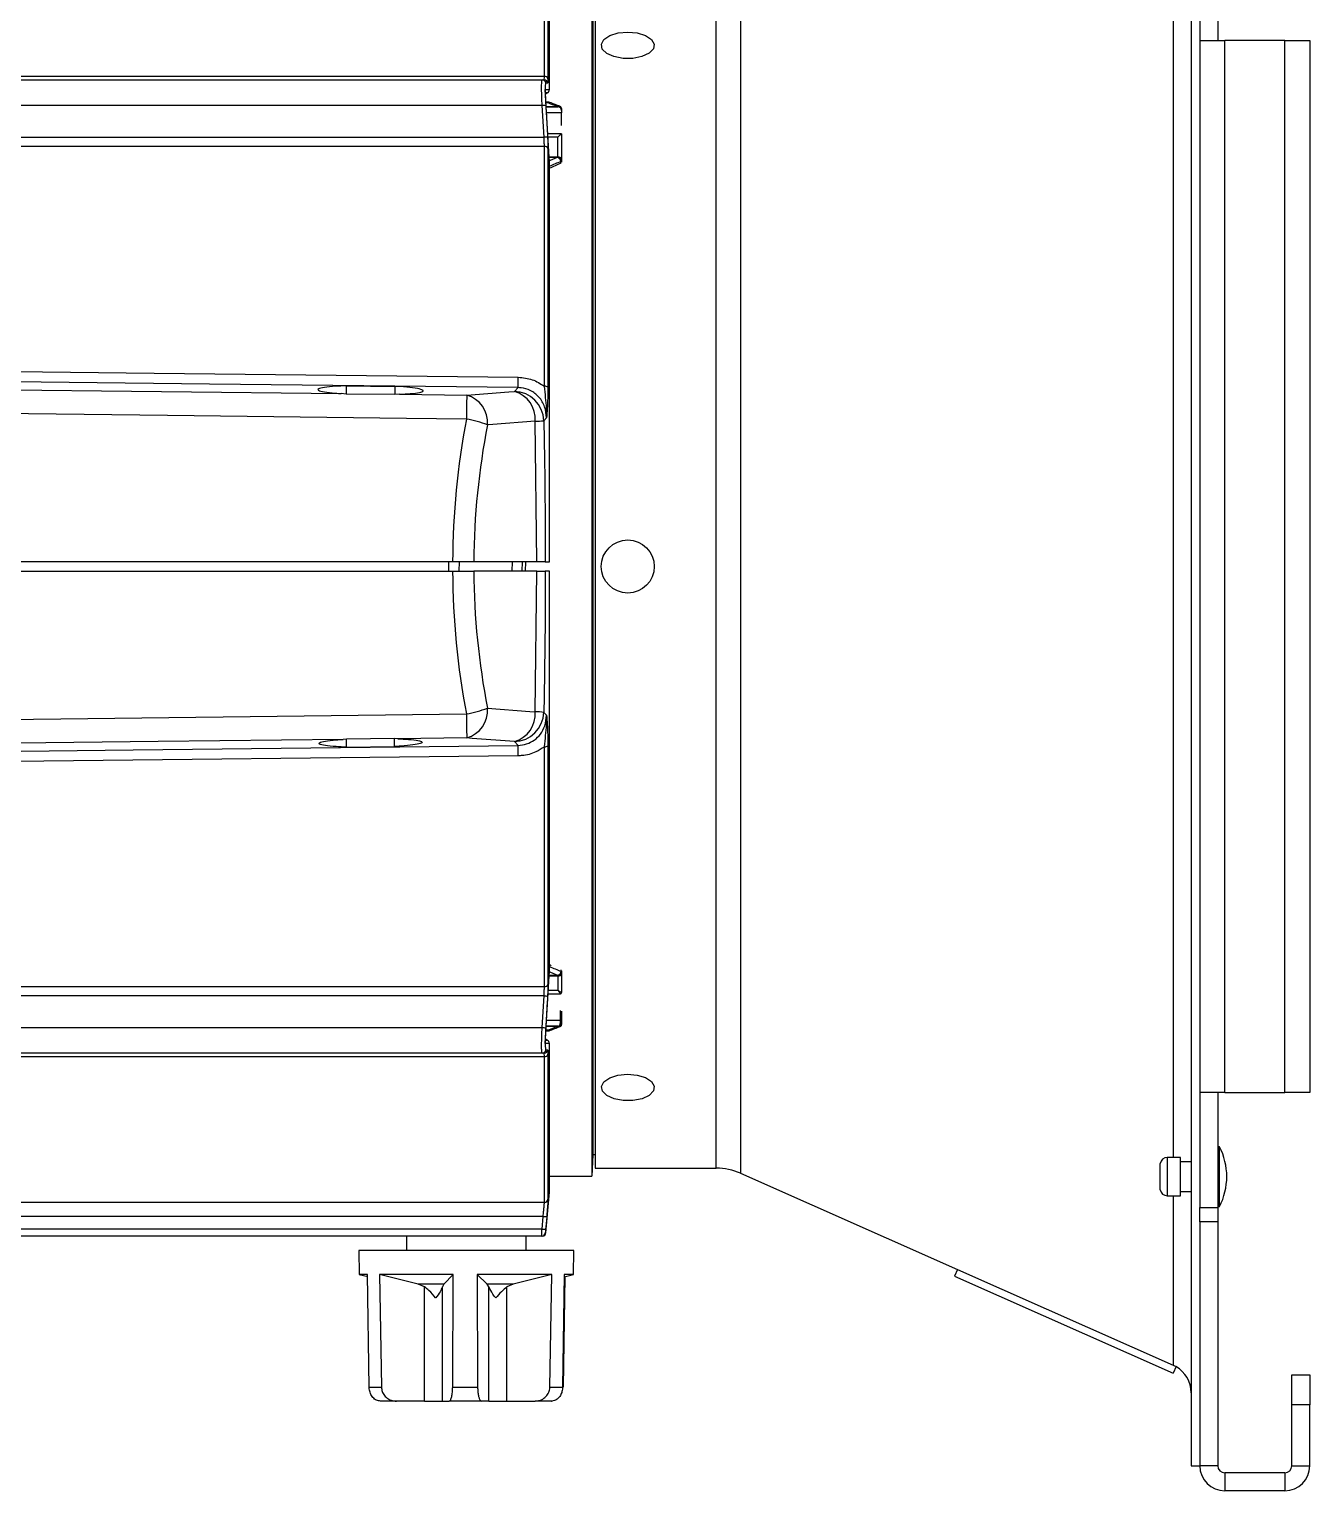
# Model space of a CAD drawing. Extents: x 16.5 to 113.1, y 4.4 to 84.5.
# Drawn here: x 31.06 to 36.41, y 32.04 to 38.15 of the extents above; entities that cross this region are included whole.
import ezdxf

# ---------------------------------------------------------------- set-up
doc = ezdxf.new("R2010")
doc.units = 0
doc.header["$MEASUREMENT"] = 0
doc.layers.add('OBJECT', color=7, linetype='CONTINUOUS')

msp = doc.modelspace()

# ---------------------------------------------------------------- linework, layer by layer
at = {"layer": 'OBJECT'}
for p, q in [((35.9146, 39.6365), (35.9146, 32.1465)), ((33.2098, 37.9565), (33.2098, 38.565)), ((35.9506, 38.5873), (35.9506, 38.1065)), ((36.0255, 38.5873), (36.0255, 38.1065)), ((33.2248, 38.5516), (33.2248, 37.9461)), ((33.2313, 37.9184), (33.2313, 38.5228)), ((33.2314, 37.9174), (33.2314, 38.5215)), ((33.4086, 38.4564), (33.4086, 33.3566)), ((34.0299, 38.444), (34.0299, 33.369)), ((33.4216, 38.4225), (33.4216, 33.3905)), ((33.9286, 33.3905), (33.9286, 38.4225)), ((33.4118, 38.3664), (33.4118, 33.4466)), ((35.8403, 33.4352), (35.8403, 38.3777)), ((35.9506, 38.1065), (36.0555, 38.1065)), ((35.9506, 38.1065), (35.9506, 33.7065)), ((36.0555, 33.7065), (36.0555, 38.1065)), ((36.3056, 38.1065), (36.0555, 38.1065)), ((36.3056, 33.7065), (36.3056, 38.1065)), ((36.3056, 38.1065), (36.4105, 38.1065)), ((36.4105, 38.1065), (36.4105, 33.7065)), ((29.2909, 37.9565), (33.2098, 37.9565)), ((29.1458, 37.9415), (33.2007, 37.9415)), ((33.2007, 37.9415), (33.2082, 37.9415)), ((33.2135, 37.9009), (33.2299, 37.9013)), ((33.23, 37.6184), (33.2135, 37.9009)), ((33.2006, 37.8344), (29.1418, 37.8344)), ((33.2083, 37.702), (33.2006, 37.8344)), ((33.2146, 37.8834), (33.2219, 37.887)), ((33.2268, 37.8485), (33.2166, 37.8485)), ((33.225, 37.8448), (33.2168, 37.8448)), ((33.2177, 37.8301), (33.2634, 37.8301)), ((33.2177, 37.8288), (33.266, 37.8288)), ((33.281, 37.8042), (33.2192, 37.8042)), ((33.2634, 37.8288), (33.2634, 37.8301)), ((33.2634, 37.8301), (33.2658, 37.8299)), ((33.281, 37.8223), (33.281, 37.8224)), ((33.281, 37.8217), (33.281, 37.8223)), ((33.281, 37.8217), (33.281, 37.8138)), ((33.281, 37.8138), (33.281, 37.8042)), ((33.281, 37.7504), (33.281, 37.8042)), ((33.281, 37.7164), (33.2243, 37.7164)), ((33.281, 37.7164), (33.281, 37.6119)), ((29.2909, 37.702), (33.2083, 37.702)), ((33.2098, 37.6628), (29.2909, 37.6628)), ((33.2098, 36.6602), (33.2098, 37.6628)), ((33.2248, 37.6539), (33.2248, 36.6564)), ((33.266, 37.7014), (33.2252, 37.7014)), ((33.266, 37.6195), (33.266, 37.7014)), ((33.2299, 37.6195), (33.2634, 37.6195)), ((33.2634, 37.6162), (33.2301, 37.6162)), ((33.2634, 37.6195), (33.266, 37.6195)), ((33.2634, 37.6195), (33.2634, 37.6162)), ((33.2658, 37.6164), (33.2634, 37.6162)), ((33.266, 37.6195), (33.2679, 37.6195)), ((33.2785, 37.6), (33.2785, 37.6003)), ((33.2785, 37.5937), (33.2785, 37.6)), ((33.281, 37.6119), (33.281, 37.6031)), ((33.281, 37.6036), (33.281, 37.6031)), ((33.281, 37.6031), (33.281, 37.597)), ((33.2313, 35.9265), (33.2313, 37.5739)), ((33.2314, 35.9264), (33.2314, 37.573)), ((32.3811, 36.6275), (32.3604, 36.6294)), ((32.3808, 36.6622), (32.3811, 36.6276)), ((32.3808, 36.6622), (32.5847, 36.6599)), ((32.5844, 36.6253), (32.3811, 36.6275)), ((32.5847, 36.6599), (32.5844, 36.6253)), ((32.6041, 36.6266), (32.5844, 36.6253)), ((32.6041, 36.6266), (32.8851, 36.6233)), ((33.0844, 36.6385), (33.0997, 36.6544)), ((33.1776, 35.9265), (33.1714, 36.514)), ((33.2186, 36.5279), (33.2075, 36.5163)), ((32.8261, 35.9265), (28.1422, 35.9265)), ((28.1422, 35.8865), (32.8261, 35.8865)), ((32.8107, 35.8865), (32.8107, 35.9265)), ((32.8536, 35.8865), (32.8546, 35.9265)), ((33.1776, 35.9265), (32.9144, 35.9265)), ((33.1776, 35.8865), (32.9144, 35.8865)), ((33.0758, 35.8865), (33.0768, 35.9265)), ((33.1164, 35.8865), (33.1178, 35.9265)), ((33.1309, 35.8865), (33.1324, 35.9265)), ((33.1714, 35.299), (33.1776, 35.8865)), ((33.2137, 35.9265), (33.2313, 35.9265)), ((33.2313, 35.8865), (33.2137, 35.8865)), ((33.2313, 34.2391), (33.2313, 35.8865)), ((33.2314, 34.2399), (33.2314, 35.8863)), ((33.2075, 35.2967), (33.2186, 35.285)), ((32.3821, 35.1848), (32.3678, 35.1836)), ((32.3818, 35.1511), (32.3821, 35.1848)), ((32.3818, 35.1511), (32.5837, 35.1534)), ((32.5834, 35.187), (32.3821, 35.1848)), ((32.5967, 35.1863), (32.5834, 35.187)), ((32.5837, 35.1534), (32.5834, 35.187)), ((32.8851, 35.1896), (32.5967, 35.1863)), ((33.0997, 35.1586), (33.0844, 35.1745)), ((33.2098, 34.1502), (33.2098, 35.1528)), ((33.2248, 35.1566), (33.2248, 34.1591)), ((33.2135, 33.9121), (33.23, 34.1946)), ((33.2645, 34.1938), (33.2299, 34.1938)), ((33.2301, 34.1972), (33.2645, 34.1972)), ((33.2645, 34.1972), (33.2669, 34.197)), ((33.2645, 34.1938), (33.2645, 34.1972)), ((33.2671, 34.1939), (33.2645, 34.1938)), ((33.2671, 34.1346), (33.2671, 34.1939)), ((33.269, 34.1939), (33.2671, 34.1939)), ((33.2796, 34.2134), (33.2796, 34.2193)), ((33.2796, 34.213), (33.2796, 34.2134)), ((33.2821, 34.216), (33.2821, 34.2103)), ((33.2821, 34.2103), (33.2821, 34.2098)), ((33.2821, 34.2103), (33.2821, 34.2015)), ((33.2821, 34.2015), (33.2821, 34.1246)), ((29.2909, 34.1502), (33.2098, 34.1502)), ((33.2083, 34.111), (29.2909, 34.111)), ((33.2006, 33.9786), (33.2083, 34.111)), ((33.2256, 34.1196), (33.2771, 34.1196)), ((33.2265, 34.1346), (33.2671, 34.1346)), ((33.2771, 34.0092), (33.2771, 34.0505)), ((33.2821, 34.0471), (33.2821, 34.006)), ((33.2645, 33.9833), (33.2177, 33.9833)), ((33.2671, 33.9845), (33.2178, 33.9845)), ((33.2192, 34.0092), (33.2771, 34.0092)), ((33.2645, 33.9845), (33.2645, 33.9833)), ((33.2669, 33.9835), (33.2645, 33.9833)), ((33.2771, 33.9995), (33.2771, 34.0092)), ((33.2771, 33.9995), (33.2821, 33.9995)), ((33.2821, 34.006), (33.2821, 33.9995)), ((33.2821, 33.9995), (33.2821, 33.9917)), ((33.2821, 33.9911), (33.2821, 33.9917)), ((29.1418, 33.9786), (33.2006, 33.9786)), ((33.2143, 33.9261), (33.2219, 33.9259)), ((33.2219, 33.9259), (33.2146, 33.9296)), ((33.2166, 33.9648), (33.2279, 33.9648)), ((33.2168, 33.9685), (33.2261, 33.9685)), ((33.2007, 33.8715), (29.1458, 33.8715)), ((33.2082, 33.8715), (33.2007, 33.8715)), ((33.2299, 33.9116), (33.2135, 33.9121)), ((33.2248, 33.8668), (33.2248, 33.2614)), ((33.2313, 33.2902), (33.2313, 33.8945)), ((33.2314, 33.2915), (33.2314, 33.8955)), ((33.2098, 33.8565), (29.2909, 33.8565)), ((33.2098, 33.2479), (33.2098, 33.8565)), ((36.0555, 33.7065), (35.9506, 33.7065)), ((35.9506, 33.7065), (35.9506, 33.2256)), ((36.0255, 33.7065), (36.0255, 33.2256)), ((36.0555, 33.7065), (36.3056, 33.7065)), ((36.4105, 33.7065), (36.3056, 33.7065)), ((33.4118, 33.4466), (33.4086, 33.3566)), ((33.4216, 33.4466), (33.4118, 33.4466)), ((35.8695, 33.4352), (35.8145, 33.4352)), ((35.8145, 33.4352), (35.8145, 33.2832)), ((35.8695, 33.2832), (35.8695, 33.4352)), ((36.0331, 33.4802), (36.0255, 33.4802)), ((36.0331, 33.2427), (36.0331, 33.4802)), ((33.4216, 33.3905), (33.9286, 33.3905)), ((35.7849, 33.3002), (35.7849, 33.4102)), ((35.9146, 33.4177), (35.8695, 33.4177)), ((33.2314, 33.3566), (33.4086, 33.3566)), ((34.0299, 33.369), (34.9372, 32.9666)), ((28.9909, 33.2479), (33.2098, 33.2479)), ((33.2165, 33.1201), (33.2313, 33.2902)), ((35.8145, 33.2832), (35.8145, 33.2752)), ((35.8145, 33.2752), (35.8695, 33.2752)), ((35.8403, 32.566), (35.8403, 33.2752)), ((35.8695, 33.2927), (35.9146, 33.2927)), ((35.8695, 33.2752), (35.8695, 33.2832)), ((33.2044, 33.1886), (28.9909, 33.1886)), ((33.1999, 33.1357), (33.2044, 33.1886)), ((35.9506, 33.2256), (36.0255, 33.2256)), ((35.9506, 33.1659), (35.9506, 33.2256)), ((36.0255, 33.2302), (36.0331, 33.2302)), ((36.0255, 33.2256), (36.0255, 33.1659)), ((36.0331, 33.2302), (36.0331, 33.2427)), ((33.1999, 33.1357), (28.9012, 33.1357)), ((36.0255, 33.1659), (35.9506, 33.1659)), ((35.9506, 33.1659), (35.9506, 32.1465)), ((36.0255, 33.1659), (36.0255, 32.1465)), ((33.1988, 33.1065), (28.7739, 33.1065)), ((32.6336, 33.1065), (32.6336, 33.0465)), ((33.1336, 33.0465), (33.1336, 33.1065)), ((32.4336, 33.0465), (32.4354, 32.9465)), ((33.2706, 33.0465), (32.4336, 33.0465)), ((33.3336, 33.0465), (33.2706, 33.0465)), ((33.3319, 32.9465), (33.3336, 33.0465)), ((32.4354, 32.9465), (32.4709, 32.937)), ((32.4708, 32.9465), (32.4354, 32.9465)), ((32.4771, 32.4754), (32.4708, 32.9465)), ((32.8284, 32.9465), (32.5197, 32.9465)), ((32.5197, 32.9465), (32.5282, 32.4754)), ((32.6827, 32.9056), (32.5197, 32.9465)), ((32.8284, 32.9465), (32.7894, 32.9056)), ((32.8263, 32.4754), (32.8284, 32.9465)), ((33.2412, 32.9465), (32.9284, 32.9465)), ((32.9284, 32.9465), (32.9306, 32.4754)), ((32.9712, 32.9056), (32.9284, 32.9465)), ((33.2412, 32.9465), (33.0794, 32.9056)), ((33.2328, 32.4754), (33.2412, 32.9465)), ((33.2922, 32.9465), (33.286, 32.4754)), ((33.2921, 32.9358), (33.3319, 32.9465)), ((33.3319, 32.9465), (33.2922, 32.9465)), ((34.9372, 32.9666), (34.9251, 32.9392)), ((34.9372, 32.9666), (35.8514, 32.5611)), ((32.7894, 32.9056), (32.6827, 32.9056)), ((32.7089, 32.8939), (32.6827, 32.9056)), ((32.7089, 32.4165), (32.7089, 32.8939)), ((32.7894, 32.9056), (32.7832, 32.8939)), ((32.7832, 32.4165), (32.7832, 32.8939)), ((33.0794, 32.9056), (32.9712, 32.9056)), ((32.9781, 32.8939), (32.9712, 32.9056)), ((32.9781, 32.4165), (32.9781, 32.8939)), ((33.0794, 32.9056), (33.0533, 32.8939)), ((33.0533, 32.4165), (33.0533, 32.8939)), ((33.2901, 32.4754), (33.2963, 32.937)), ((34.9251, 32.9392), (35.8392, 32.5337)), ((35.8514, 32.5611), (35.8392, 32.5337)), ((36.3356, 32.5265), (36.4105, 32.5265)), ((36.3356, 32.4015), (36.3356, 32.5265)), ((36.4105, 32.5265), (36.4105, 32.4015)), ((32.4771, 32.4754), (32.5282, 32.4754)), ((32.8263, 32.4754), (32.9306, 32.4754)), ((33.2328, 32.4754), (33.286, 32.4754)), ((32.5908, 32.4165), (32.5244, 32.4165)), ((32.7089, 32.4165), (32.5908, 32.4165)), ((32.7089, 32.4165), (32.7832, 32.4165)), ((32.7832, 32.4165), (32.8114, 32.4165)), ((32.947, 32.4165), (32.8114, 32.4165)), ((32.9781, 32.4165), (32.947, 32.4165)), ((32.9781, 32.4165), (33.0533, 32.4165)), ((33.0533, 32.4165), (33.1706, 32.4165)), ((33.2398, 32.4165), (33.1706, 32.4165)), ((33.2398, 32.4165), (33.2429, 32.4165)), ((36.3356, 32.1465), (36.3356, 32.4015)), ((36.4105, 32.4015), (36.3356, 32.4015)), ((36.4105, 32.1465), (36.4105, 32.4015)), ((35.9146, 32.1465), (35.9506, 32.1465)), ((36.0255, 32.1465), (35.9506, 32.1465)), ((36.0555, 32.1165), (36.0555, 32.0416)), ((36.3056, 32.1165), (36.0555, 32.1165)), ((36.3056, 32.1165), (36.3056, 32.0416)), ((36.3356, 32.1465), (36.4105, 32.1465)), ((36.3056, 32.0416), (36.0555, 32.0416))]:
    msp.add_line(p, q, dxfattribs=at)
at = {"layer": 'OBJECT', "flags": 128}
for points in [[(33.5795, 38.0313), (33.5387, 38.0312), (33.5006, 38.0385), (33.4703, 38.0522), (33.452, 38.0704), (33.448, 38.0907), (33.459, 38.1103), (33.4835, 38.1267), (33.5181, 38.1375), (33.5582, 38.1413), (33.5983, 38.1376), (33.6331, 38.127), (33.6578, 38.1107), (33.6691, 38.0911), (33.6655, 38.0708), (33.6475, 38.0525), (33.6174, 38.0387), (33.5795, 38.0313)], [(33.281, 37.7164), (33.2807, 37.7161), (33.2799, 37.7153), (33.2785, 37.7139), (33.2766, 37.712), (33.2743, 37.7097), (33.2717, 37.7071), (33.2689, 37.7043), (33.266, 37.7014)], [(33.266, 37.6195), (33.266, 37.619), (33.2659, 37.6186), (33.2659, 37.6182), (33.2659, 37.6178), (33.2659, 37.6174), (33.2659, 37.6171), (33.2658, 37.6167), (33.2658, 37.6164)], [(28.9909, 36.7452), (29.0983, 36.744), (29.5942, 36.7383), (31.5781, 36.7155), (33.1005, 36.698)], [(33.0997, 36.6544), (31.8088, 36.6695), (30.5178, 36.6847), (28.9902, 36.7027)], [(29.1181, 36.6672), (29.5652, 36.662), (30.8562, 36.647), (32.3604, 36.6294)], [(32.8851, 36.6233), (33.0616, 36.6368), (33.0844, 36.6385)], [(32.8837, 36.5229), (32.6337, 36.526), (31.6338, 36.5381), (28.1422, 36.5804)], [(33.1714, 36.514), (32.9948, 36.5006), (32.9721, 36.4988)], [(28.1422, 35.2326), (28.3755, 35.2354), (29.3755, 35.2475), (32.8837, 35.29)], [(32.9721, 35.3141), (33.1486, 35.3007), (33.1714, 35.299)], [(28.9902, 35.1103), (30.1989, 35.1245), (31.4899, 35.1397), (33.0997, 35.1586)], [(32.3678, 35.1836), (31.5941, 35.1746), (30.3031, 35.1596), (29.1115, 35.1457)], [(33.0844, 35.1745), (32.9079, 35.1879), (32.8851, 35.1896)], [(33.1005, 35.115), (32.9765, 35.1135), (32.4805, 35.1078), (30.4966, 35.085), (28.9909, 35.0677)], [(33.2671, 34.1939), (33.2671, 34.1943), (33.2671, 34.1947), (33.2671, 34.1951), (33.267, 34.1955), (33.267, 34.1959), (33.267, 34.1963), (33.267, 34.1967), (33.2669, 34.197)], [(33.2671, 34.1346), (33.2697, 34.1328), (33.2722, 34.1311), (33.2746, 34.1296), (33.2768, 34.1281), (33.2786, 34.1269), (33.2801, 34.1259), (33.2812, 34.1252), (33.2819, 34.1247), (33.2821, 34.1246)], [(33.2771, 34.1196), (33.277, 34.1198), (33.2765, 34.1205), (33.2758, 34.1216), (33.2748, 34.1231), (33.2735, 34.1249), (33.2721, 34.1271), (33.2705, 34.1294), (33.2689, 34.132), (33.2671, 34.1346)], [(33.2771, 34.0092), (33.2781, 34.0091), (33.279, 34.0089), (33.2799, 34.0086), (33.2807, 34.0082), (33.2813, 34.0078), (33.2817, 34.0072), (33.282, 34.0066), (33.2821, 34.006)], [(33.5803, 33.6734), (33.5395, 33.6732), (33.5013, 33.6803), (33.4708, 33.6939), (33.4522, 33.7121), (33.448, 33.7323), (33.4587, 33.752), (33.4829, 33.7684), (33.5173, 33.7794), (33.5573, 33.7834), (33.5975, 33.7798), (33.6324, 33.7693), (33.6574, 33.7532), (33.669, 33.7336), (33.6657, 33.7133), (33.648, 33.6949), (33.6181, 33.681), (33.5803, 33.6734)], [(33.2194, 33.1877), (33.2168, 33.1579), (33.2148, 33.1348)]]:
    msp.add_lwpolyline(points, dxfattribs=at)
at = {"layer": 'OBJECT'}
msp.add_circle((33.5586, 35.9065), 0.111, dxfattribs=at)
for centre, radius, start, end in [((33.2112, 37.9426), 0.014, 14.65387, 95.78954), ((33.2007, 37.9265), 0.015, 3.55545, 89.95225), ((33.2082, 37.9265), 0.015, 3.67128, 89.95768), ((33.215, 37.9003), 0.015, 297.41168, 3.81118), ((33.2186, 37.5872), 0.2478, 90.72233, 94.18073), ((33.2685, 37.8298), 0.00265, 177.14764, 200.86491), ((33.266, 37.8138), 0.015, 0, 90), ((33.2673, 37.8237), 0.00603, 80.06013, 84.92417), ((33.2658, 37.8271), 0.0044, 35.33932, 46.66107), ((33.2258, 37.4541), 0.2484, 90.59292, 94.04274), ((33.2118, 37.649), 0.0139, 20.57718, 97.92167), ((33.268, 37.6082), 0.0083, 87.85062, 91.35453), ((33.2814, 37.6062), 0.0156, 140.56878, 143.99469), ((33.2772, 37.6039), 0.0038, 289.84099, 354.83601), ((33.2775, 37.6034), 0.00355, 286.92397, 354.61688), ((29.7077, 36.7312), 3.3929, 358.70314, 359.43982), ((45.6228, 36.3924), 12.7398, 178.96138, 179.41295), ((32.8523, 36.5078), 0.1201, 355.71221, 74.14955), ((33.0516, 36.523), 0.1201, 355.71295, 74.14882), ((33.0819, 36.5129), 0.1256, 1.5417, 88.87073), ((33.2129, 36.641), 0.0194, 52.30498, 99.04846), ((32.7927, 36.0153), 0.5157, 69.64123, 79.8336), ((35.9844, 35.9065), 3.07, 168.87528, 179.62673), ((33.1643, 36.9096), 0.3957, 271.01904, 276.2638), ((35.9844, 35.9065), 3.07, 180.37327, 191.12472), ((32.7926, 35.7977), 0.5157, 280.1667, 290.35847), ((45.622, 35.4205), 12.7389, 180.58703, 181.03864), ((32.8523, 35.3052), 0.1201, 285.85046, 4.28778), ((33.0516, 35.29), 0.1201, 285.85089, 4.28735), ((33.0819, 35.3001), 0.1256, 271.12921, 358.45836), ((33.1643, 34.903), 0.396, 83.73825, 88.9789), ((29.7073, 35.0818), 3.3933, 0.5602, 1.29681), ((33.2129, 35.172), 0.0194, 260.94793, 307.69652), ((33.2691, 34.2059), 0.00911, 268.8043, 271.99146), ((33.2827, 34.2072), 0.0157, 215.9818, 219.37552), ((33.2786, 34.21), 0.00355, 5.39216, 73.06698), ((33.2783, 34.2095), 0.0038, 5.15092, 70.16705), ((33.2258, 34.3603), 0.2499, 265.96762, 269.39672), ((33.2118, 34.164), 0.0139, 262.07833, 339.42282), ((33.2771, 34.1246), 0.005, 270, 0), ((33.2696, 33.9836), 0.00265, 159.13509, 182.85236), ((33.2671, 33.9995), 0.015, 270, 0), ((33.2684, 33.99), 0.00629, 275.18688, 279.84601), ((33.2669, 33.9863), 0.00444, 313.4218, 324.63626), ((33.2187, 34.2264), 0.2485, 265.82498, 269.27421), ((33.215, 33.9126), 0.015, 356.18924, 62.58891), ((33.2007, 33.8865), 0.015, 270.04987, 356.44363), ((33.2082, 33.8865), 0.015, 270.04503, 356.32661), ((33.2112, 33.8704), 0.014, 264.21165, 345.34645), ((35.8145, 33.4052), 0.03, 90, 170.40593), ((35.7918, 33.3552), 0.2717, 332.61209, 27.38791), ((33.9286, 33.1405), 0.25, 66.08033, 90), ((33.2099, 33.2628), 0.0149, 269.56681, 354.44762), ((33.2164, 33.2915), 0.015, 355, 0), ((35.8145, 33.3052), 0.03, 189.59407, 270), ((33.2208, 33.336), 0.1483, 263.66735, 269.45311), ((33.2162, 33.2832), 0.1484, 263.66788, 269.44809), ((33.1988, 33.1215), 0.015, 270.00477, 355.05441), ((33.2015, 33.1215), 0.015, 270, 354.25644), ((35.7896, 32.4518), 0.125, 0, 60.5269), ((36.0555, 32.1465), 0.1049, 180, 270), ((36.0555, 32.1465), 0.03, 180, 270), ((36.3056, 32.1465), 0.1049, 270, 0), ((36.3056, 32.1465), 0.03, 270, 0)]:
    msp.add_arc(centre, radius, start, end, dxfattribs=at)
for centre, major_axis, ratio, start_param, end_param in [((33.5238, 35.9055), (4.3755, -2.0916), 0.34326, 1.792197, 1.800866), ((33.5238, 35.9055), (4.3755, 2.0916), 0.34326, 1.466924, 1.475594), ((33.5313, 35.8963), (4.3768, 2.0768), 0.341999, 1.466968, 1.477879), ((33.5538, 35.9055), (4.3597, 2.0687), 0.341999, 1.472292, 1.483253), ((35.896, 35.9065), (0, 3.195), 0.960876, 1.376633, 1.564537), ((35.896, 35.9065), (0, 3.195), 0.960876, 1.577056, 1.764959), ((33.5549, 35.9079), (4.3597, -2.0687), 0.341999, 4.799932, 4.801488), ((33.5324, 35.9171), (4.3768, -2.0768), 0.341999, 4.805306, 4.816218), ((33.5249, 35.9079), (4.3755, -2.0916), 0.34326, 4.807591, 4.816261), ((33.5249, 35.9079), (4.3755, 2.0916), 0.34326, 4.482319, 4.490989), ((33.2671, 33.9995), (0, 0.015), 0.666667, 3.141593, 4.712389)]:
    msp.add_ellipse(centre, major_axis=major_axis, ratio=ratio, start_param=start_param, end_param=end_param, dxfattribs=at)
for points, knots in [([(33.2082, 37.9415), (33.2086, 37.9421), (33.2096, 37.9434), (33.2097, 37.952), (33.2098, 37.9565)], [0, 0, 0, 0, 0.473398, 1, 1, 1, 1]), ([(33.2006, 37.8344), (33.2, 37.8466), (33.1989, 37.871), (33.1982, 37.9033), (33.1984, 37.9275), (33.1994, 37.9398), (33.2003, 37.941), (33.2007, 37.9415)], [0, 0, 0, 0, 0.216844, 0.433701, 0.650256, 0.866699, 1, 1, 1, 1]), ([(33.2156, 37.9274), (33.2151, 37.9264), (33.2139, 37.9243), (33.2132, 37.9081), (33.2133, 37.8844), (33.2142, 37.8584), (33.2152, 37.8415), (33.2155, 37.835)], [0, 0, 0, 0, 0.216835, 0.433686, 0.650167, 0.866491, 1, 1, 1, 1]), ([(33.2231, 37.9275), (33.2225, 37.9275), (33.2201, 37.9274), (33.2176, 37.9274), (33.2156, 37.9274)], [0, 0, 0, 0, 0.2377669, 1, 1, 1, 1]), ([(33.2248, 37.9461), (33.2247, 37.941), (33.2246, 37.9302), (33.2236, 37.9284), (33.2231, 37.9275)], [0, 0, 0, 0, 0.473443, 1, 1, 1, 1]), ([(33.2231, 37.8879), (33.2238, 37.8883), (33.2256, 37.8893), (33.2276, 37.8919), (33.2292, 37.8946), (33.23, 37.8972), (33.2307, 37.9003), (33.2313, 37.9063), (33.2314, 37.9155), (33.2314, 37.9222)], [0, 0, 0, 0, 0.038377, 0.104776, 0.165151, 0.225298, 0.307657, 0.496494, 1, 1, 1, 1]), ([(33.2299, 37.9013), (33.2303, 37.9023), (33.2311, 37.9041), (33.2313, 37.9126), (33.2313, 37.9178), (33.2313, 37.9184)], [0, 0, 0, 0, 0.489871, 0.942612, 1, 1, 1, 1]), ([(33.2219, 37.887), (33.2198, 37.887), (33.2174, 37.8869), (33.2148, 37.8868), (33.2143, 37.8868)], [0, 0, 0, 0, 0.845701, 1, 1, 1, 1]), ([(33.2155, 37.835), (33.2161, 37.825), (33.2187, 37.7809), (33.2212, 37.7367), (33.2232, 37.7026)], [0, 0, 0, 0, 0.2260625, 1, 1, 1, 1]), ([(33.225, 37.8448), (33.225, 37.8449), (33.2252, 37.8454), (33.2256, 37.8469), (33.2262, 37.8484), (33.2266, 37.8484), (33.2268, 37.8484)], [0, 0, 0, 0, 0.019728, 0.23434, 0.704637, 1, 1, 1, 1]), ([(33.2287, 37.8481), (33.2283, 37.8481), (33.2275, 37.8483), (33.2262, 37.8468), (33.2253, 37.8454), (33.225, 37.8449), (33.225, 37.8448)], [0, 0, 0, 0, 0.360871, 0.787439, 0.982069, 1, 1, 1, 1]), ([(33.2287, 37.8482), (33.2281, 37.8484), (33.2274, 37.8487), (33.2267, 37.8485), (33.2267, 37.8485)], [0, 0, 0, 0, 0.96899, 1, 1, 1, 1]), ([(33.2749, 37.8305), (33.2714, 37.8319), (33.256, 37.8378), (33.2406, 37.8436), (33.2287, 37.8482)], [0, 0, 0, 0, 0.226709, 1, 1, 1, 1]), ([(33.2688, 37.8303), (33.2704, 37.8307), (33.2727, 37.8313), (33.2743, 37.8305), (33.2748, 37.8303)], [0, 0, 0, 0, 0.674301, 1, 1, 1, 1]), ([(33.2658, 37.8299), (33.2665, 37.8298), (33.2671, 37.8298), (33.2678, 37.8297), (33.2678, 37.8297)], [0, 0, 0, 0, 0.9730425, 1, 1, 1, 1]), ([(33.2678, 37.8297), (33.2679, 37.8297), (33.268, 37.83), (33.2685, 37.8302), (33.2688, 37.8303), (33.2688, 37.8303)], [0, 0, 0, 0, 0.264449, 0.86602, 1, 1, 1, 1]), ([(33.2679, 37.8287), (33.2679, 37.8287), (33.2678, 37.8287), (33.2678, 37.8289), (33.2678, 37.8294), (33.2678, 37.8297)], [0, 0, 0, 0, 0.125209, 0.466791, 1, 1, 1, 1]), ([(33.2683, 37.8296), (33.2682, 37.8293), (33.2681, 37.8289), (33.268, 37.8287), (33.2679, 37.8287), (33.2679, 37.8287)], [0, 0, 0, 0, 0.531787, 0.875867, 1, 1, 1, 1]), ([(33.2694, 37.8297), (33.2693, 37.8297), (33.2691, 37.8297), (33.2688, 37.8297), (33.2686, 37.8297), (33.2685, 37.8297), (33.2684, 37.8296), (33.2683, 37.8296), (33.2683, 37.8296), (33.2683, 37.8296), (33.2683, 37.8296)], [0, 0, 0, 0, 0.330499, 0.552272, 0.701531, 0.802751, 0.903766, 0.945198, 0.979438, 1, 1, 1, 1]), ([(33.281, 37.8223), (33.2807, 37.8234), (33.2803, 37.8257), (33.2777, 37.8281), (33.2741, 37.8297), (33.271, 37.8297), (33.2694, 37.8297)], [0, 0, 0, 0, 0.242429, 0.484569, 0.73451, 1, 1, 1, 1]), ([(33.2809, 37.8224), (33.2809, 37.8226), (33.2811, 37.824), (33.2798, 37.8266), (33.2777, 37.8293), (33.2756, 37.8301), (33.2748, 37.8304)], [0, 0, 0, 0, 0.046913, 0.394406, 0.752514, 1, 1, 1, 1]), ([(33.2098, 37.6628), (33.2098, 37.6685), (33.2096, 37.6803), (33.2087, 37.6946), (33.2083, 37.702)], [0, 0, 0, 0, 0.486978, 1, 1, 1, 1]), ([(33.2232, 37.7026), (33.2236, 37.6939), (33.2246, 37.676), (33.2247, 37.6614), (33.2248, 37.6539)], [0, 0, 0, 0, 0.488652, 1, 1, 1, 1]), ([(33.2313, 37.5739), (33.2313, 37.5805), (33.2312, 37.5938), (33.2304, 37.6101), (33.23, 37.6184)], [0, 0, 0, 0, 0.491582, 1, 1, 1, 1]), ([(33.2678, 37.6165), (33.2678, 37.6165), (33.2671, 37.6164), (33.2665, 37.6164), (33.2658, 37.6164)], [0, 0, 0, 0, 0.026949, 1, 1, 1, 1]), ([(33.2678, 37.6165), (33.2678, 37.617), (33.2678, 37.6178), (33.2678, 37.6189), (33.2679, 37.6193), (33.2679, 37.6195)], [0, 0, 0, 0, 0.533182, 0.874609, 1, 1, 1, 1]), ([(33.2688, 37.6154), (33.2686, 37.6155), (33.2683, 37.6158), (33.2679, 37.6162), (33.2678, 37.6164), (33.2678, 37.6165)], [0, 0, 0, 0, 0.506964, 0.82555, 1, 1, 1, 1]), ([(33.2679, 37.6195), (33.2688, 37.6194), (33.2711, 37.6192), (33.2747, 37.6182), (33.2781, 37.6166), (33.2804, 37.6145), (33.281, 37.6128), (33.281, 37.6119), (33.281, 37.6119)], [0, 0, 0, 0, 0.116665, 0.314984, 0.524433, 0.755203, 0.990675, 1, 1, 1, 1]), ([(33.2679, 37.6195), (33.2679, 37.6193), (33.268, 37.6189), (33.2681, 37.6178), (33.2682, 37.617), (33.2683, 37.6165)], [0, 0, 0, 0, 0.124224, 0.468262, 1, 1, 1, 1]), ([(33.2683, 37.6165), (33.2683, 37.6165), (33.2683, 37.6165), (33.2684, 37.6164), (33.2686, 37.6163), (33.269, 37.6162), (33.2693, 37.6161), (33.2694, 37.6161)], [0, 0, 0, 0, 0.032582, 0.075087, 0.183429, 0.638298, 1, 1, 1, 1]), ([(33.2785, 37.6003), (33.2783, 37.6015), (33.2779, 37.6039), (33.2758, 37.6079), (33.2727, 37.612), (33.2702, 37.6142), (33.2688, 37.6154)], [0, 0, 0, 0, 0.242452, 0.484603, 0.734575, 1, 1, 1, 1]), ([(33.2694, 37.6161), (33.2712, 37.6152), (33.2747, 37.6133), (33.2786, 37.6095), (33.2806, 37.6062), (33.2809, 37.6043), (33.281, 37.6036)], [0, 0, 0, 0, 0.303879, 0.585788, 0.849408, 1, 1, 1, 1]), ([(33.281, 37.6119), (33.281, 37.6119), (33.281, 37.6121), (33.2808, 37.6128), (33.2796, 37.6139), (33.2768, 37.615), (33.2733, 37.6158), (33.2706, 37.616), (33.2694, 37.6161)], [0, 0, 0, 0, 0.010001, 0.107433, 0.369949, 0.606845, 0.825999, 1, 1, 1, 1]), ([(33.1005, 36.698), (33.1206, 36.6961), (33.1603, 36.6923), (33.1935, 36.6708), (33.2098, 36.6602)], [0, 0, 0, 0, 0.505217, 1, 1, 1, 1]), ([(32.3808, 36.6622), (32.3656, 36.6616), (32.3294, 36.66), (32.2871, 36.6558), (32.2619, 36.6499), (32.2617, 36.6433), (32.2866, 36.6368), (32.3241, 36.6322), (32.3523, 36.6301), (32.3604, 36.6294)], [0, 0, 0, 0, 0.117568, 0.279861, 0.442586, 0.605907, 0.769589, 0.933238, 1, 1, 1, 1]), ([(32.6041, 36.6266), (32.62, 36.6275), (32.6553, 36.6295), (32.6911, 36.6345), (32.7066, 36.6407), (32.6966, 36.6474), (32.6624, 36.6537), (32.6202, 36.6577), (32.5917, 36.6595), (32.5847, 36.6599)], [0, 0, 0, 0, 0.132307, 0.294526, 0.457212, 0.620426, 0.783854, 0.947086, 1, 1, 1, 1]), ([(33.2186, 36.5279), (33.2172, 36.5436), (33.2145, 36.5751), (33.1898, 36.6159), (33.1542, 36.6436), (33.1217, 36.6535), (33.1041, 36.6542), (33.0997, 36.6544)], [0, 0, 0, 0, 0.251338, 0.503313, 0.735354, 0.935196, 1, 1, 1, 1]), ([(33.2186, 36.5279), (33.2186, 36.528), (33.2202, 36.5555), (33.2175, 36.5946), (33.2117, 36.6443), (33.2098, 36.6602)], [0, 0, 0, 0, 0.00294, 0.680839, 1, 1, 1, 1]), ([(33.2248, 36.6564), (33.2246, 36.6407), (33.2242, 36.6071), (33.2217, 36.566), (33.2197, 36.5408), (33.2186, 36.528), (33.2186, 36.5279)], [0, 0, 0, 0, 0.298756, 0.643488, 0.99732, 1, 1, 1, 1]), ([(33.2075, 36.5163), (33.2083, 36.4732), (33.2121, 36.2766), (33.213, 36.08), (33.2137, 35.9265)], [0, 0, 0, 0, 0.2192209, 1, 1, 1, 1]), ([(32.9144, 35.9265), (32.9016, 35.9265), (32.8776, 35.9265), (32.8446, 35.9265), (32.8284, 35.9265), (32.8261, 35.9265)], [0, 0, 0, 0, 0.499397, 0.929176, 1, 1, 1, 1]), ([(32.8261, 35.8865), (32.8424, 35.8865), (32.8728, 35.8865), (32.9011, 35.8865), (32.9128, 35.8865), (32.9144, 35.8865)], [0, 0, 0, 0, 0.499401, 0.929163, 1, 1, 1, 1]), ([(33.2137, 35.9265), (33.2111, 35.9265), (33.2059, 35.9265), (33.187, 35.9265), (33.1776, 35.9265)], [0, 0, 0, 0, 0.5, 1, 1, 1, 1]), ([(33.1776, 35.8865), (33.187, 35.8865), (33.2059, 35.8865), (33.2111, 35.8865), (33.2137, 35.8865)], [0, 0, 0, 0, 0.5, 1, 1, 1, 1]), ([(33.2137, 35.8865), (33.2135, 35.8031), (33.2129, 35.6065), (33.2095, 35.4099), (33.2075, 35.2967)], [0, 0, 0, 0, 0.423826, 1, 1, 1, 1]), ([(33.0997, 35.1586), (33.112, 35.1598), (33.1364, 35.1622), (33.1692, 35.1797), (33.1956, 35.206), (33.215, 35.2419), (33.2174, 35.27), (33.2186, 35.285)], [0, 0, 0, 0, 0.182197, 0.364244, 0.551045, 0.759195, 1, 1, 1, 1]), ([(33.2098, 35.1528), (33.2117, 35.1687), (33.2175, 35.2184), (33.2202, 35.2574), (33.2186, 35.2849), (33.2186, 35.285)], [0, 0, 0, 0, 0.319161, 0.99706, 1, 1, 1, 1]), ([(33.2186, 35.285), (33.2186, 35.2849), (33.2197, 35.2724), (33.2217, 35.2472), (33.2242, 35.2063), (33.2246, 35.1722), (33.2248, 35.1566)], [0, 0, 0, 0, 0.002681, 0.34979, 0.701236, 1, 1, 1, 1]), ([(32.3818, 35.1511), (32.367, 35.1517), (32.3317, 35.1532), (32.2904, 35.1574), (32.2659, 35.1632), (32.2658, 35.1697), (32.2904, 35.1761), (32.3286, 35.1807), (32.3581, 35.1829), (32.3678, 35.1836)], [0, 0, 0, 0, 0.115333, 0.275775, 0.436647, 0.598106, 0.75992, 0.921699, 1, 1, 1, 1]), ([(32.5967, 35.1863), (32.6124, 35.1854), (32.6476, 35.1836), (32.6845, 35.1788), (32.7021, 35.1728), (32.6948, 35.1663), (32.6634, 35.16), (32.6219, 35.1558), (32.5923, 35.1539), (32.5837, 35.1534)], [0, 0, 0, 0, 0.128648, 0.288962, 0.449731, 0.611042, 0.772603, 0.934008, 1, 1, 1, 1]), ([(33.2098, 35.1528), (33.1983, 35.1451), (33.1703, 35.1263), (33.131, 35.1162), (33.1057, 35.1152), (33.1005, 35.115)], [0, 0, 0, 0, 0.355603, 0.866053, 1, 1, 1, 1]), ([(33.23, 34.1946), (33.2304, 34.2026), (33.2312, 34.2189), (33.2313, 34.2323), (33.2313, 34.2391)], [0, 0, 0, 0, 0.494, 1, 1, 1, 1]), ([(33.2669, 34.197), (33.2676, 34.197), (33.2683, 34.1969), (33.2689, 34.1968), (33.2689, 34.1968)], [0, 0, 0, 0, 0.97304, 1, 1, 1, 1]), ([(33.2689, 34.1968), (33.269, 34.197), (33.2691, 34.1973), (33.2696, 34.1977), (33.2699, 34.198), (33.27, 34.198)], [0, 0, 0, 0, 0.264315, 0.866032, 1, 1, 1, 1]), ([(33.269, 34.1939), (33.269, 34.194), (33.269, 34.1945), (33.2689, 34.1956), (33.2689, 34.1964), (33.2689, 34.1968)], [0, 0, 0, 0, 0.12746, 0.466734, 1, 1, 1, 1]), ([(33.2821, 34.2015), (33.2821, 34.2014), (33.2821, 34.2006), (33.2815, 34.1989), (33.2793, 34.1968), (33.2759, 34.1951), (33.2723, 34.1942), (33.2699, 34.194), (33.269, 34.1939)], [0, 0, 0, 0, 0.009325, 0.24481, 0.475578, 0.685008, 0.883333, 1, 1, 1, 1]), ([(33.2694, 34.1968), (33.2694, 34.1964), (33.2692, 34.1956), (33.2691, 34.1945), (33.269, 34.194), (33.269, 34.1939)], [0, 0, 0, 0, 0.531649, 0.875777, 1, 1, 1, 1]), ([(33.2705, 34.1973), (33.2704, 34.1972), (33.2702, 34.1972), (33.2699, 34.1971), (33.2697, 34.197), (33.2696, 34.197), (33.2695, 34.1969), (33.2695, 34.1969), (33.2694, 34.1969), (33.2694, 34.1968), (33.2694, 34.1968)], [0, 0, 0, 0, 0.330555, 0.551949, 0.7013, 0.802975, 0.903706, 0.944934, 0.979186, 1, 1, 1, 1]), ([(33.27, 34.198), (33.2715, 34.1993), (33.2744, 34.2019), (33.2776, 34.2065), (33.2793, 34.2103), (33.2795, 34.2123), (33.2796, 34.213)], [0, 0, 0, 0, 0.30305, 0.584924, 0.848605, 1, 1, 1, 1]), ([(33.2821, 34.2098), (33.2819, 34.2087), (33.2814, 34.2064), (33.2788, 34.2029), (33.2752, 34.1996), (33.2721, 34.1981), (33.2705, 34.1973)], [0, 0, 0, 0, 0.242412, 0.484546, 0.734481, 1, 1, 1, 1]), ([(33.2705, 34.1973), (33.2717, 34.1974), (33.2744, 34.1976), (33.2779, 34.1984), (33.2808, 34.1995), (33.2819, 34.2006), (33.2821, 34.2012), (33.2821, 34.2014), (33.2821, 34.2015)], [0, 0, 0, 0, 0.173998, 0.39317, 0.630053, 0.892566, 0.989996, 1, 1, 1, 1]), ([(33.2083, 34.111), (33.2087, 34.118), (33.2096, 34.1323), (33.2098, 34.1441), (33.2098, 34.1502)], [0, 0, 0, 0, 0.487934, 1, 1, 1, 1]), ([(33.2232, 34.1104), (33.2226, 34.1004), (33.2201, 34.0563), (33.2175, 34.0121), (33.2155, 33.9779)], [0, 0, 0, 0, 0.226059, 1, 1, 1, 1]), ([(33.2248, 34.1591), (33.2247, 34.1519), (33.2246, 34.1373), (33.2237, 34.1195), (33.2232, 34.1104)], [0, 0, 0, 0, 0.488111, 1, 1, 1, 1]), ([(33.2298, 33.9652), (33.2336, 33.9666), (33.249, 33.9725), (33.2644, 33.9784), (33.276, 33.9829)], [0, 0, 0, 0, 0.243571, 1, 1, 1, 1]), ([(33.2689, 33.9837), (33.2689, 33.9837), (33.2683, 33.9836), (33.2676, 33.9835), (33.2669, 33.9835)], [0, 0, 0, 0, 0.026972, 1, 1, 1, 1]), ([(33.2689, 33.9837), (33.2689, 33.984), (33.2689, 33.9845), (33.269, 33.9846), (33.269, 33.9847), (33.269, 33.9847)], [0, 0, 0, 0, 0.533202, 0.872763, 1, 1, 1, 1]), ([(33.27, 33.9831), (33.2698, 33.9831), (33.2694, 33.9833), (33.269, 33.9835), (33.269, 33.9837), (33.2689, 33.9837)], [0, 0, 0, 0, 0.507056, 0.82559, 1, 1, 1, 1]), ([(33.269, 33.9847), (33.269, 33.9847), (33.2691, 33.9847), (33.2692, 33.9845), (33.2694, 33.984), (33.2694, 33.9838)], [0, 0, 0, 0, 0.124146, 0.468272, 1, 1, 1, 1]), ([(33.2694, 33.9838), (33.2694, 33.9838), (33.2694, 33.9837), (33.2695, 33.9837), (33.2697, 33.9837), (33.2701, 33.9837), (33.2704, 33.9837), (33.2705, 33.9837)], [0, 0, 0, 0, 0.03262, 0.07515, 0.183615, 0.638673, 1, 1, 1, 1]), ([(33.2759, 33.983), (33.2752, 33.9827), (33.2736, 33.9821), (33.2713, 33.9827), (33.27, 33.9831)], [0, 0, 0, 0, 0.402173, 1, 1, 1, 1]), ([(33.2705, 33.9837), (33.2723, 33.9837), (33.2758, 33.9837), (33.2797, 33.9858), (33.2817, 33.9884), (33.282, 33.9904), (33.2821, 33.9911)], [0, 0, 0, 0, 0.3038934, 0.5857957, 0.8494076, 1, 1, 1, 1]), ([(33.2759, 33.9829), (33.2761, 33.9829), (33.2775, 33.9832), (33.2796, 33.9849), (33.2817, 33.9878), (33.2819, 33.99), (33.282, 33.991)], [0, 0, 0, 0, 0.035988, 0.396925, 0.736153, 1, 1, 1, 1]), ([(33.2007, 33.8715), (33.2001, 33.8727), (33.199, 33.8751), (33.1982, 33.8938), (33.1984, 33.9214), (33.1993, 33.9515), (33.2002, 33.9711), (33.2006, 33.9786)], [0, 0, 0, 0, 0.216873, 0.43376, 0.650333, 0.866771, 1, 1, 1, 1]), ([(33.2155, 33.9779), (33.215, 33.9674), (33.2138, 33.9463), (33.2132, 33.9185), (33.2134, 33.8976), (33.2143, 33.887), (33.2153, 33.8859), (33.2156, 33.8855)], [0, 0, 0, 0, 0.2168006, 0.433616, 0.650077, 0.866405, 1, 1, 1, 1]), ([(33.2313, 33.8969), (33.2313, 33.8999), (33.2313, 33.9065), (33.2309, 33.9113), (33.2302, 33.9153), (33.2289, 33.9192), (33.2262, 33.923), (33.223, 33.9257), (33.2204, 33.9264), (33.2195, 33.9267)], [0, 0, 0, 0, 0.2402849, 0.5300438, 0.6703056, 0.7734995, 0.854493, 0.9491096, 1, 1, 1, 1]), ([(33.2261, 33.9685), (33.2262, 33.9685), (33.2265, 33.968), (33.2273, 33.9666), (33.2286, 33.9651), (33.2294, 33.9652), (33.2298, 33.9653)], [0, 0, 0, 0, 0.0179327, 0.2125776, 0.6391597, 1, 1, 1, 1]), ([(33.2279, 33.965), (33.2277, 33.965), (33.2274, 33.965), (33.2267, 33.9665), (33.2263, 33.9679), (33.2262, 33.9685), (33.2261, 33.9685)], [0, 0, 0, 0, 0.295192, 0.7656, 0.980252, 1, 1, 1, 1]), ([(33.2279, 33.9649), (33.2281, 33.9649), (33.2288, 33.9648), (33.2294, 33.9651), (33.2298, 33.9653)], [0, 0, 0, 0, 0.398832, 1, 1, 1, 1]), ([(33.2098, 33.8565), (33.2098, 33.8605), (33.2096, 33.8685), (33.2088, 33.8714), (33.2082, 33.8715), (33.2082, 33.8715)], [0, 0, 0, 0, 0.471918, 0.943784, 1, 1, 1, 1]), ([(33.2156, 33.8855), (33.2162, 33.8855), (33.2188, 33.8855), (33.2212, 33.8855), (33.2231, 33.8855)], [0, 0, 0, 0, 0.237767, 1, 1, 1, 1]), ([(33.2231, 33.8855), (33.2236, 33.8847), (33.2245, 33.8831), (33.2247, 33.8725), (33.2248, 33.8668)], [0, 0, 0, 0, 0.474046, 1, 1, 1, 1]), ([(33.2313, 33.8945), (33.2313, 33.8992), (33.2312, 33.9088), (33.2304, 33.9107), (33.2299, 33.9116)], [0, 0, 0, 0, 0.487699, 1, 1, 1, 1]), ([(33.2044, 33.1886), (33.2052, 33.1956), (33.2066, 33.2096), (33.2084, 33.2278), (33.2096, 33.2419), (33.2098, 33.2459), (33.2098, 33.2479)], [0, 0, 0, 0, 0.249667, 0.499371, 0.748129, 1, 1, 1, 1]), ([(33.2248, 33.2614), (33.2247, 33.259), (33.2246, 33.2541), (33.2234, 33.2369), (33.2216, 33.2143), (33.2201, 33.1967), (33.2194, 33.1877)], [0, 0, 0, 0, 0.247259, 0.4945066, 0.7421473, 1, 1, 1, 1]), ([(33.1988, 33.1065), (33.1988, 33.1068), (33.1988, 33.1075), (33.1989, 33.1126), (33.1992, 33.1202), (33.1996, 33.1284), (33.1998, 33.1337), (33.1999, 33.1357)], [0, 0, 0, 0, 0.2180616, 0.4361209, 0.6542341, 0.8725216, 1, 1, 1, 1]), ([(33.2148, 33.1348), (33.2147, 33.1331), (33.2144, 33.1297), (33.214, 33.1253), (33.2138, 33.122), (33.2137, 33.1204), (33.2137, 33.1202), (33.2137, 33.1202)], [0, 0, 0, 0, 0.219069, 0.438186, 0.656833, 0.874763, 1, 1, 1, 1]), ([(33.2137, 33.1202), (33.2139, 33.1202), (33.2145, 33.1202), (33.2161, 33.1202), (33.2158, 33.1202), (33.2156, 33.1202)], [0, 0, 0, 0, 0.071856, 0.359279, 1, 1, 1, 1]), ([(32.7554, 32.8477), (32.7553, 32.8478), (32.747, 32.8585), (32.7324, 32.8756), (32.7151, 32.8891), (32.7089, 32.8939)], [0, 0, 0, 0, 0.004618, 0.647693, 1, 1, 1, 1]), ([(32.7832, 32.8939), (32.7803, 32.8875), (32.7742, 32.8737), (32.7623, 32.8567), (32.7554, 32.8478), (32.7554, 32.8477)], [0, 0, 0, 0, 0.458056, 0.995391, 1, 1, 1, 1]), ([(33.0067, 32.8477), (33.0067, 32.8478), (32.9983, 32.8585), (32.9864, 32.8756), (32.9802, 32.8891), (32.9781, 32.8939)], [0, 0, 0, 0, 0.004615, 0.647697, 1, 1, 1, 1]), ([(33.0533, 32.8939), (33.0454, 32.8875), (33.0281, 32.8737), (33.0138, 32.8567), (33.0068, 32.8478), (33.0067, 32.8477)], [0, 0, 0, 0, 0.458108, 0.995385, 1, 1, 1, 1]), ([(32.5244, 32.4165), (32.5187, 32.4172), (32.5073, 32.4187), (32.4923, 32.4305), (32.4819, 32.4475), (32.4777, 32.4636), (32.4773, 32.4729), (32.4771, 32.4754)], [0, 0, 0, 0, 0.241747, 0.484003, 0.711799, 0.922051, 1, 1, 1, 1]), ([(32.5282, 32.4754), (32.5289, 32.469), (32.5304, 32.4562), (32.5403, 32.4392), (32.5549, 32.426), (32.5725, 32.4179), (32.585, 32.4169), (32.5908, 32.4165)], [0, 0, 0, 0, 0.198026, 0.395863, 0.598901, 0.814818, 1, 1, 1, 1]), ([(32.8114, 32.4165), (32.8132, 32.4172), (32.8168, 32.4187), (32.8215, 32.4305), (32.8248, 32.4475), (32.8262, 32.4636), (32.8263, 32.4729), (32.8263, 32.4754)], [0, 0, 0, 0, 0.241747, 0.484004, 0.7118, 0.922051, 1, 1, 1, 1]), ([(32.9306, 32.4754), (32.9308, 32.469), (32.9312, 32.4562), (32.9338, 32.4392), (32.9376, 32.426), (32.9422, 32.4179), (32.9455, 32.4169), (32.947, 32.4165)], [0, 0, 0, 0, 0.198026, 0.395861, 0.598899, 0.814819, 1, 1, 1, 1]), ([(33.1706, 32.4165), (33.1781, 32.4172), (33.1931, 32.4187), (33.2128, 32.4305), (33.2266, 32.4475), (33.2321, 32.4636), (33.2327, 32.4729), (33.2328, 32.4754)], [0, 0, 0, 0, 0.241747, 0.484004, 0.7118, 0.922051, 1, 1, 1, 1]), ([(33.286, 32.4754), (33.2855, 32.469), (33.2844, 32.4562), (33.277, 32.4392), (33.2663, 32.426), (33.2533, 32.4179), (33.2441, 32.4169), (33.2398, 32.4165)], [0, 0, 0, 0, 0.198027, 0.395861, 0.5989, 0.814821, 1, 1, 1, 1])]:
    msp.add_open_spline(points, degree=3, knots=knots, dxfattribs=at)

doc.saveas('drawing.dxf')
